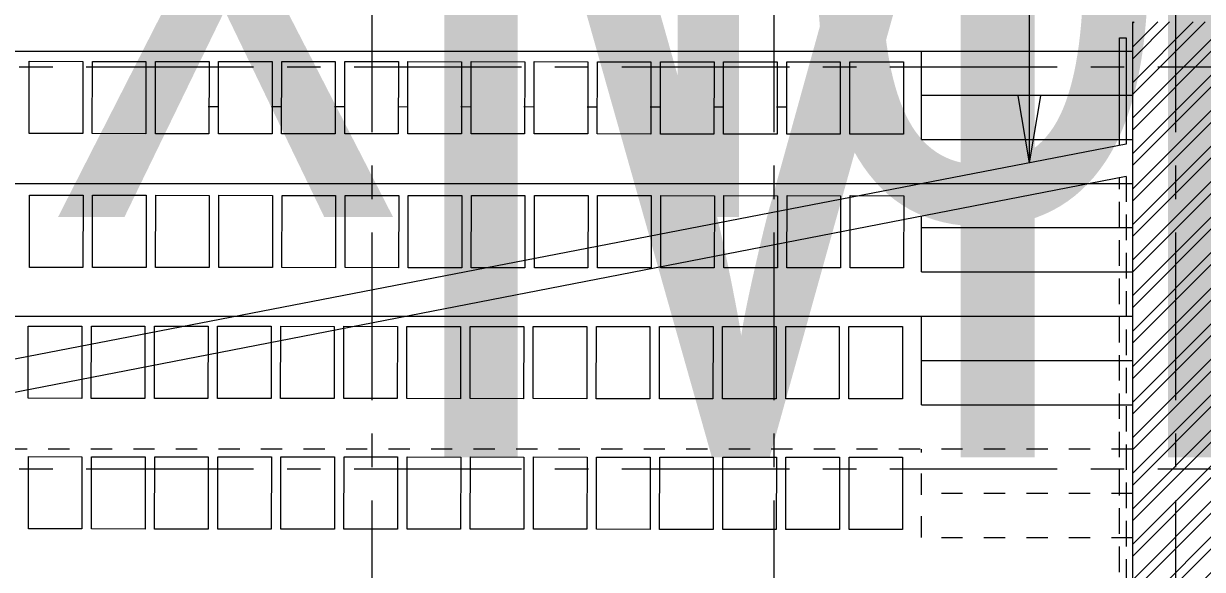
# Model space of a CAD drawing. Header units: millimetres. Extents: x 0 to 627661, y -95767 to 300888.
# Drawn here: x 496678 to 505479, y 7900 to 11974 of the extents above; entities that cross this region are included whole.
import ezdxf
from ezdxf.enums import TextEntityAlignment as Align

# ---------------------------------------------------------------- set-up
doc = ezdxf.new("R2018")
doc.units = ezdxf.units.MM
for name, pattern in [('CENTER', [2, 1.25, -0.25, 0.25, -0.25]), ('HIDDEN2', [4.7625, 3.175, -1.5875]), ('Штрих', [6.35, 3.175, -3.175])]:
    doc.linetypes.add(name, pattern=pattern)
for name, color, linetype, lineweight in [('_TEXT', 7, 'Continuous', 30), ('АР_Лестницы ограждения', 62, 'Continuous', 13), ('АР_Маркер экспликации', 239, 'Continuous', 13), ('АР_Номер помещения', 250, 'Continuous', 9), ('АР_Оси', 7, 'Continuous', 25), ('АР_Сущ Несущая стена', 250, 'Continuous', 50), ('АР_Штриховка кирпич', 250, 'Continuous', 9)]:
    doc.layers.add(name, color=color, linetype=linetype, lineweight=lineweight)
doc.layers.add('АР_лестницы', color=7, linetype='Continuous', lineweight=15, true_color=0xff24ff)
doc.layers.add('АР_Названия помещений', color=124, linetype='Continuous', lineweight=5, plot=False)
doc.layers.add('АР_Помещения_площадь', color=19, linetype='Continuous', lineweight=9, plot=False)
doc.layers.add('ТХ_обор_акт.зал', color=50, linetype='Continuous')
doc.styles.add('ISOCPEUR', font='', dxfattribs={"height": 250})
doc.styles.get("Standard").update_dxf_attribs({"font": 'GOST.TTF'})
doc.styles.get('ISOCPEUR').set_extended_font_data('ISOCPEUR', italic=True)

# ---------------------------------------------------------------- blocks, each defined once
blk = doc.blocks.new('*U236')
at = {"color": 7, "style": 'ISOCPEUR', "width": 0.7, "flags": 1}
blk.add_attdef('КАТЕГОРИЯ', (-499.2, -2092.2), '', height=250, dxfattribs=at)
at = {"layer": 'АР_Номер помещения', "color": 7, "style": 'ISOCPEUR', "width": 0.7}
blk.add_attdef('НОМЕР_ПОМЕЩЕНИЯ', text='', height=300, dxfattribs=at).set_placement((-13874.5, 6637.6), align=Align.MIDDLE_CENTER)
at = {"layer": 'АР_Помещения_площадь', "color": 7, "lineweight": 30, "width": 0.7, "flags": 104}
blk.add_attdef('ИМЯ_ПОМЕЩЕНИЯ', text='', height=100, dxfattribs=at).set_placement((157.6, 1217.1), align=Align.MIDDLE_CENTER)
at = {"layer": 'АР_Помещения_площадь', "color": 7, "style": 'ISOCPEUR', "width": 0.7}
blk.add_attdef('ПЛОЩАДЬ_ПОМЕЩЕНИЯ', text='', height=200, dxfattribs=at).set_placement((-12654.6, 407.7), align=Align.MIDDLE_RIGHT)
blk = doc.blocks.new('*U235')
at = {"color": 7, "style": 'ISOCPEUR', "width": 0.7, "flags": 1}
blk.add_attdef('КАТЕГОРИЯ', (-499.2, -2092.2), '', height=250, dxfattribs=at)
at = {"layer": 'АР_Номер помещения', "color": 7, "style": 'ISOCPEUR', "width": 0.7}
blk.add_attdef('НОМЕР_ПОМЕЩЕНИЯ', text='', height=300, dxfattribs=at).set_placement((-12706, 14289), align=Align.MIDDLE_CENTER)
at = {"layer": 'АР_Помещения_площадь', "color": 7, "style": 'ISOCPEUR', "width": 0.7}
blk.add_attdef('ПЛОЩАДЬ_ПОМЕЩЕНИЯ', text='', height=200, dxfattribs=at).set_placement((-12401.9, 13466.7), align=Align.MIDDLE_RIGHT)
at = {"layer": 'АР_Помещения_площадь', "color": 7, "lineweight": 30, "width": 0.7, "flags": 104}
blk.add_attdef('ИМЯ_ПОМЕЩЕНИЯ', text='', height=100, dxfattribs=at).set_placement((157.6, 1217.1), align=Align.MIDDLE_CENTER)
blk = doc.blocks.new('АР_Кружок_1.1')
at = {"color": 0, "linetype": 'ByBlock', "lineweight": -2}
blk.add_circle((0, 0), 75, dxfattribs=at)
blk = doc.blocks.new('*U30')
at = {"color": 0, "linetype": 'ByBlock', "lineweight": -2}
for q in [(-500, 85), (-500, -85)]:
    blk.add_line((0, 0), q, dxfattribs=at)
blk = doc.blocks.new('*U220')
at = {"color": 0, "linetype": 'ByBlock', "lineweight": -2}
blk.add_lwpolyline([(-18.221, 0), (0, 0)], dxfattribs=at)
at = {"color": 0, "linetype": 'ByBlock', "lineweight": -2, "xscale": 0.01, "yscale": 0.01, "zscale": 0.01, "rotation": 179.9999999999999}
for name, p in [('*U30', (-18.221, 0)), ('АР_Кружок_1.1', (0, 0))]:
    blk.add_blockref(name, p, dxfattribs=at)
blk = doc.blocks.new('A$C064f767a')
at = {"layer": 'АР_лестницы', "ltscale": 50}
for p, q in [((11360, 9030), (0, 9030)), ((9782.6, 8371.9), (9782.6, 9030)), ((11360, 8700), (9782.6, 8700)), ((11360, 8370), (9782.6, 8370)), ((11310, 8337.4), (0, 6148.8)), ((11360, 8040), (0, 8040)), ((11310, 8096.9), (50, 5908.5)), ((9782.6, 7383.7), (9782.6, 7800)), ((11360, 7711.9), (9782.6, 7711.9)), ((11360, 7381.9), (9782.6, 7381.9)), ((11360, 7050), (100, 7050)), ((9782.6, 6391.9), (9782.6, 7050)), ((11360, 6720), (9782.6, 6720)), ((11360, 6390), (9782.6, 6390))]:
    blk.add_line(p, q, dxfattribs=at)
at = {"layer": 'АР_лестницы', "linetype": 'Штрих', "ltscale": 50}
for p, q in [((11360, 6060), (0, 6060)), ((9782.6, 5401.9), (9782.6, 6060)), ((11360, 5730), (9782.6, 5730)), ((11360, 5400), (9782.6, 5400))]:
    blk.add_line(p, q, dxfattribs=at)
at = {"layer": 'АР_Лестницы ограждения', "ltscale": 100}
blk.add_lwpolyline([(11260, 8328), (11260, 9130), (11310, 9130), (11310, 8337.4)], dxfattribs=at)
at = {"layer": 'АР_лестницы', "xscale": -100, "yscale": 100, "zscale": 100, "rotation": 270}
blk.add_blockref('*U220', (10589, 10020), dxfattribs=at)

msp = doc.modelspace()

# ---------------------------------------------------------------- hatches: boundary and pattern name
at = {"layer": 'АР_Штриховка кирпич', "lineweight": 9, "ltscale": 100}
h = msp.add_hatch(dxfattribs=at)
h.set_pattern_fill('ANSI32', color=256, scale=500)
h.set_pattern_definition([(45, (-457967.67, 84873.7), (-132.58252, 132.58252), []), (45, (-457879.28, 84873.7), (-132.58252, 132.58252), [])])
h.paths.add_polyline_path([(505598.8, 11986.6), (504958.8, 11986.6), (504958.9, 2736.7), (505598.9, 2736.5), (505598.8, 11345.8), (505598.8, 11347.4)])

# ---------------------------------------------------------------- linework, layer by layer
at = {"lineweight": 9, "ltscale": 100}
for p, q in [((498057.1, 11355.5), (498128.7, 11354.7)), ((498528.4, 11354.9), (498600, 11354)), ((498999.7, 11354.9), (499071.3, 11354)), ((499471, 11354.3), (499542.6, 11353.4)), ((499942.3, 11354.3), (500013.9, 11353.4)), ((500413.6, 11354.3), (500485.2, 11353.4)), ((500885, 11353.7), (500956.5, 11352.8)), ((501356.3, 11353.1), (501427.8, 11352.2)), ((501827.6, 11353.1), (501899.1, 11352.2)), ((502298.9, 11353.1), (502370.4, 11352.2))]:
    msp.add_line(p, q, dxfattribs=at)
at = {"layer": 'АР_Лестницы ограждения', "linetype": 'HIDDEN2', "lineweight": 9, "ltscale": 60}
msp.add_lwpolyline([(504908.8, 10833.5), (504908.8, 2736.6), (504858.8, 2736.6), (504858.8, 10823.1)], dxfattribs=at)
at = {"layer": 'АР_Оси', "linetype": 'CENTER', "lineweight": 9, "ltscale": 1000}
for p, q in [((499278.9, 54414.1), (499278.9, -1318.3)), ((502278.9, 54414.1), (502278.9, -1318.3)), ((505278.9, 54414.1), (505278.9, -1318.3)), ((481145.2, 11651.6), (564323.6, 11651.6)), ((481145.2, 8651.6), (564323.6, 8651.6))]:
    msp.add_line(p, q, dxfattribs=at)
at = {"layer": 'АР_Сущ Несущая стена', "lineweight": 9, "ltscale": 100}
msp.add_line((504958.8, 2736.6), (504958.8, 11986.6), dxfattribs=at)
at = {"layer": 'ТХ_обор_акт.зал', "color": 6, "lineweight": 9, "ltscale": 100, "transparency": 33554687}
for points in [[(497119.8, 11691.7), (497119.1, 11152.3), (496719.3, 11153), (496720, 11692.4)], [(497591.1, 11691.1), (497590.4, 11151.6), (497190.6, 11152.4), (497191.3, 11691.8)], [(498062.4, 11690.5), (498061.7, 11151), (497661.9, 11151.7), (497662.6, 11691.2)], [(498533.7, 11690.5), (498533, 11151), (498133.2, 11151.7), (498133.9, 11691.2)], [(499005, 11689.8), (499004.3, 11150.4), (498604.5, 11151.1), (498605.2, 11690.5)], [(499476.3, 11689.8), (499475.6, 11150.4), (499075.8, 11151.1), (499076.5, 11690.5)], [(499947.6, 11689.2), (499946.9, 11149.8), (499547.1, 11150.5), (499547.8, 11689.9)], [(500418.9, 11689.2), (500418.2, 11149.8), (500018.4, 11150.5), (500019.1, 11689.9)], [(500890.2, 11689.2), (500889.5, 11149.8), (500489.7, 11150.5), (500490.5, 11689.9)], [(501361.5, 11688.6), (501360.8, 11149.2), (500961, 11149.9), (500961.8, 11689.3)], [(501832.8, 11688), (501832.1, 11148.5), (501432.4, 11149.3), (501433.1, 11688.7)], [(502304.1, 11688), (502303.4, 11148.5), (501903.7, 11149.3), (501904.4, 11688.7)], [(502775.5, 11688), (502774.7, 11148.5), (502375, 11149.3), (502375.7, 11688.7)], [(503246.8, 11688), (503246, 11148.5), (502846.3, 11149.3), (502847, 11688.7)], [(497121.8, 10693), (497121.1, 10153.5), (496721.3, 10154.2), (496722, 10693.7)], [(497593.1, 10692.4), (497592.4, 10152.9), (497192.6, 10153.6), (497193.3, 10693.1)], [(498064.4, 10691.7), (498063.7, 10152.3), (497663.9, 10153), (497664.6, 10692.4)], [(498535.7, 10691.7), (498535, 10152.3), (498135.2, 10153), (498135.9, 10692.4)], [(499007, 10691.1), (499006.3, 10151.7), (498606.5, 10152.4), (498607.2, 10691.8)], [(499478.3, 10691.1), (499477.6, 10151.7), (499077.8, 10152.4), (499078.6, 10691.8)], [(499949.6, 10690.5), (499948.9, 10151.1), (499549.1, 10151.8), (499549.9, 10691.2)], [(500420.9, 10690.5), (500420.2, 10151.1), (500020.5, 10151.8), (500021.2, 10691.2)], [(500892.2, 10690.5), (500891.5, 10151.1), (500491.8, 10151.8), (500492.5, 10691.2)], [(501363.5, 10689.9), (501362.8, 10150.4), (500963.1, 10151.1), (500963.8, 10690.6)], [(501834.9, 10689.3), (501834.1, 10149.8), (501434.4, 10150.5), (501435.1, 10690)], [(502306.2, 10689.3), (502305.5, 10149.8), (501905.7, 10150.5), (501906.4, 10690)], [(502777.5, 10689.3), (502776.8, 10149.8), (502377, 10150.5), (502377.7, 10690)], [(503248.8, 10689.3), (503248.1, 10149.8), (502848.3, 10150.5), (502849, 10690)], [(497112.3, 9715.9), (497111.6, 9176.4), (496711.8, 9177.1), (496712.5, 9716.6)], [(497583.6, 9715.2), (497582.9, 9175.8), (497183.1, 9176.5), (497183.8, 9715.9)], [(498054.9, 9714.6), (498054.2, 9175.2), (497654.4, 9175.9), (497655.1, 9715.3)], [(498526.2, 9714.6), (498525.5, 9175.2), (498125.7, 9175.9), (498126.4, 9715.3)], [(498997.5, 9714), (498996.8, 9174.6), (498597, 9175.3), (498597.7, 9714.7)], [(499468.8, 9714), (499468.1, 9174.6), (499068.3, 9175.3), (499069, 9714.7)], [(499940.1, 9713.4), (499939.4, 9173.9), (499539.6, 9174.7), (499540.3, 9714.1)], [(500411.4, 9713.4), (500410.7, 9173.9), (500010.9, 9174.7), (500011.6, 9714.1)], [(500882.7, 9713.4), (500882, 9173.9), (500482.2, 9174.7), (500482.9, 9714.1)], [(501354, 9712.8), (501353.3, 9173.3), (500953.5, 9174), (500954.2, 9713.5)], [(501825.3, 9712.1), (501824.6, 9172.7), (501424.8, 9173.4), (501425.6, 9712.8)], [(502296.6, 9712.1), (502295.9, 9172.7), (501896.2, 9173.4), (501896.9, 9712.8)], [(502767.9, 9712.1), (502767.2, 9172.7), (502367.5, 9173.4), (502368.2, 9712.8)], [(503239.2, 9712.1), (503238.5, 9172.7), (502838.8, 9173.4), (502839.5, 9712.8)], [(497113.8, 8741.1), (497113.1, 8201.7), (496713.3, 8202.4), (496714.1, 8741.8)], [(497585.1, 8740.5), (497584.4, 8201), (497184.7, 8201.7), (497185.4, 8741.2)], [(498056.4, 8739.8), (498055.7, 8200.4), (497656, 8201.1), (497656.7, 8740.6)], [(498527.7, 8739.8), (498527, 8200.4), (498127.3, 8201.1), (498128, 8740.6)], [(498999.1, 8739.2), (498998.3, 8199.8), (498598.6, 8200.5), (498599.3, 8739.9)], [(499470.4, 8739.2), (499469.6, 8199.8), (499069.9, 8200.5), (499070.6, 8739.9)], [(499941.7, 8738.6), (499941, 8199.2), (499541.2, 8199.9), (499541.9, 8739.3)], [(500413, 8738.6), (500412.3, 8199.2), (500012.5, 8199.9), (500013.2, 8739.3)], [(500884.3, 8738.6), (500883.6, 8199.2), (500483.8, 8199.9), (500484.5, 8739.3)], [(501355.6, 8738), (501354.9, 8198.6), (500955.1, 8199.3), (500955.8, 8738.7)], [(501826.9, 8737.4), (501826.2, 8197.9), (501426.4, 8198.6), (501427.1, 8738.1)], [(502298.2, 8737.4), (502297.5, 8197.9), (501897.7, 8198.6), (501898.4, 8738.1)], [(502769.5, 8737.4), (502768.8, 8197.9), (502369, 8198.6), (502369.7, 8738.1)], [(503240.8, 8737.4), (503240.1, 8197.9), (502840.3, 8198.6), (502841, 8738.1)]]:
    msp.add_lwpolyline(points, close=True, dxfattribs=at)

# ---------------------------------------------------------------- block references
at = {"layer": '_TEXT', "color": 1, "lineweight": 9, "ltscale": 500}
msp.add_blockref('A$C064f767a', (493598.8, 2736.6), dxfattribs=at)
at = {"layer": 'АР_Маркер экспликации', "lineweight": 9}
ref = msp.add_blockref('*U236', (505402.9, 26923.3), dxfattribs=at)
lines = msp.add_mtext('\\W0.8000;Кабинет материальной технологии тип 2', dxfattribs={"layer": 'АР_Названия помещений', "insert": (491568.6, 31731.1), "char_height": 4891.956, "width": 926.94, "attachment_point": 1})
ref.add_attrib('ИМЯ_ПОМЕЩЕНИЯ', '', (491568.6, 31731.1), dxfattribs={"flags": 104}).embed_mtext(lines)
at = {"layer": 'АР_Маркер экспликации', "color": 7, "lineweight": 9}
ref = msp.add_blockref('*U235', (511438.2, 2635.3), dxfattribs=at)
lines = msp.add_mtext('\\W0.8000;Многофункциональное пространство с функцией актового зала (с эстрадой в уровне пола)', dxfattribs={"layer": 'АР_Названия помещений', "insert": (499278.9, 14893.6), "char_height": 6157.775, "width": 926.94, "attachment_point": 1})
ref.add_attrib('ИМЯ_ПОМЕЩЕНИЯ', '', (499278.9, 14893.6), dxfattribs={"flags": 104}).embed_mtext(lines)

doc.saveas('drawing.dxf')
